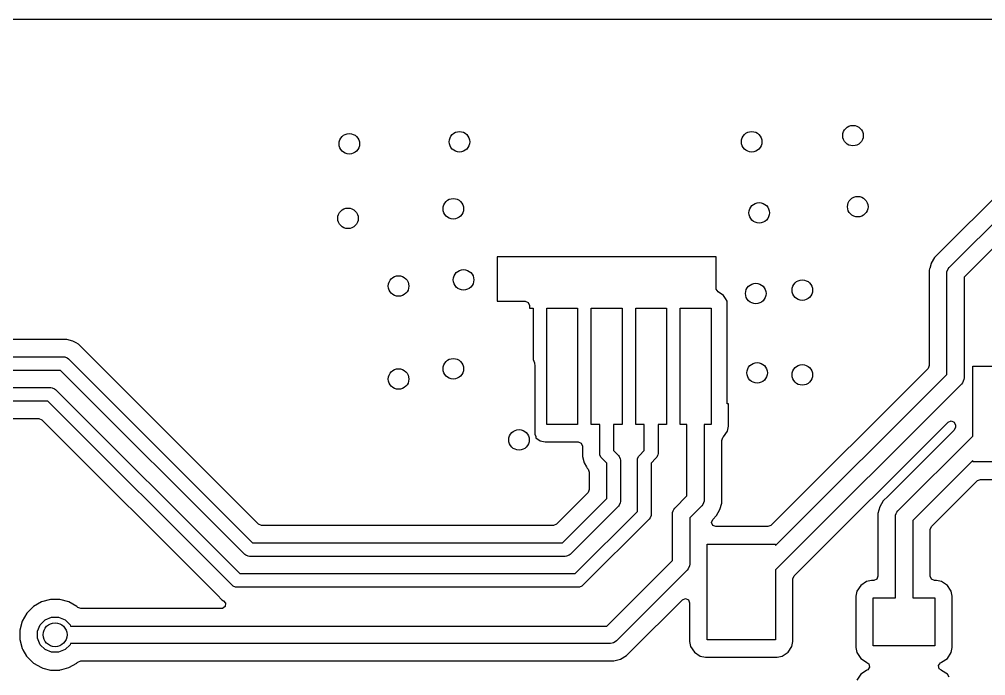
# Model space of a CAD drawing. Extents: x 97 to 200, y -158 to -52.
# Drawn here: x 141.67 to 155.79, y -61.73 to -52.13 of the extents above; entities that cross this region are included whole.
import ezdxf

# ---------------------------------------------------------------- set-up
doc = ezdxf.new("R2010")
doc.units = 0
doc.layers.add('BLACK', color=7, linetype='CONTINUOUS')

msp = doc.modelspace()

# ---------------------------------------------------------------- linework, layer by layer
at = {"layer": 'BLACK', "linetype": 'CONTINUOUS'}
for p, q in [((129.62398, -52.1291), (198.756801, -52.1291)), ((157.45164, -53.204323), (155.041828, -55.614135)), ((155.257297, -55.758585), (157.596084, -53.419797)), ((157.738493, -53.6366), (155.4741, -55.900993)), ((151.8511, -55.6036), (148.6511, -55.6036)), ((148.6511, -55.6036), (148.6511, -56.2536)), ((151.8511, -56.064221), (151.8511, -55.6036)), ((155.041825, -55.614139), (154.993928, -55.6971)), ((155.041828, -55.614135), (155.041825, -55.614139)), ((154.970254, -55.780794), (154.9656, -55.798161)), ((154.971994, -55.7743), (154.970254, -55.780794)), ((154.991598, -55.701135), (154.971994, -55.7743)), ((154.993928, -55.6971), (154.991598, -55.701135)), ((155.223153, -55.822133), (155.241503, -55.77783)), ((155.241503, -55.77783), (155.257297, -55.758585)), ((154.9656, -55.798161), (154.9656, -57.190688)), ((155.2201, -55.848388), (155.22254, -55.823612)), ((155.2201, -57.321994), (155.2201, -55.848388)), ((155.22254, -55.823612), (155.223153, -55.822133)), ((155.4741, -55.900993), (155.4741, -57.3746)), ((151.852301, -56.076414), (151.8511, -56.064221)), ((151.878876, -56.116188), (151.852301, -56.076414)), ((151.959585, -56.170116), (151.878876, -56.116188)), ((151.988818, -56.213867), (151.959585, -56.170116)), ((148.6511, -56.2536), (149.060349, -56.2536)), ((149.060349, -56.2536), (149.104543, -56.271906)), ((149.104543, -56.271906), (149.122849, -56.3161)), ((149.121647, -56.328294), (149.1216, -56.328533)), ((149.1216, -56.328533), (149.1216, -56.328535)), ((149.1216, -56.328535), (149.1216, -56.3536)), ((149.122849, -56.3161), (149.121647, -56.328294)), ((152.0136, -56.250955), (151.988818, -56.213867)), ((152.0136, -57.7536), (152.0136, -56.250955)), ((149.1216, -56.3536), (149.1761, -56.3536)), ((149.1761, -56.3536), (149.1761, -57.106069)), ((149.3761, -58.0536), (149.3761, -56.3536)), ((149.3761, -56.3536), (149.8261, -56.3536)), ((149.8261, -56.3536), (149.8261, -58.0536)), ((150.0261, -58.0536), (150.0261, -56.3536)), ((150.0261, -56.3536), (150.4761, -56.3536)), ((150.4761, -56.3536), (150.4761, -58.0536)), ((150.6761, -58.0536), (150.6761, -56.3536)), ((150.6761, -56.3536), (151.1261, -56.3536)), ((151.1261, -56.3536), (151.1261, -58.0536)), ((151.3261, -58.0536), (151.3261, -56.3536)), ((151.3261, -56.3536), (151.7761, -56.3536)), ((151.7761, -56.3536), (151.7761, -58.0536)), ((142.359869, -56.8105), (129.390131, -56.8105)), ((142.359874, -56.8105), (142.359869, -56.8105)), ((142.450027, -56.834658), (142.359874, -56.8105)), ((142.45003, -56.834659), (142.450027, -56.834658)), ((142.496444, -56.861456), (142.45003, -56.834659)), ((142.530866, -56.881329), (142.496444, -56.861456)), ((145.161731, -59.512194), (142.530866, -56.881329)), ((129.436802, -57.065), (142.313198, -57.065)), ((142.313198, -57.065), (142.332707, -57.066921)), ((142.332707, -57.066921), (142.368755, -57.081853)), ((142.368755, -57.081853), (142.383909, -57.094289)), ((142.383909, -57.094289), (145.07462, -59.785)), ((149.1761, -57.106069), (149.196296, -57.154827)), ((149.196296, -57.154827), (149.2011, -57.2036)), ((154.9656, -57.190688), (154.947294, -57.234882)), ((142.271776, -57.265), (129.478224, -57.265)), ((144.962487, -59.955711), (142.271776, -57.265)), ((149.2011, -57.2036), (149.2011, -58.197194)), ((154.947294, -57.234882), (152.651382, -59.530794)), ((152.7181, -59.823994), (155.2201, -57.321994)), ((155.6011, -58.223994), (155.6011, -57.2036)), ((155.6011, -57.2036), (156.6011, -57.2036)), ((155.436902, -57.464403), (152.7181, -60.183205)), ((155.452696, -57.445158), (155.436902, -57.464403)), ((155.452697, -57.445157), (155.452696, -57.445158)), ((155.47166, -57.399376), (155.452697, -57.445157)), ((155.4741, -57.3746), (155.47166, -57.399376)), ((129.623198, -57.515), (142.126802, -57.515)), ((142.126802, -57.515), (142.146311, -57.516921)), ((142.146311, -57.516921), (142.182359, -57.531853)), ((142.182359, -57.531853), (142.197513, -57.544289)), ((142.197513, -57.544289), (144.888224, -60.235)), ((142.08538, -57.715), (129.664619, -57.715)), ((144.776091, -60.405711), (142.08538, -57.715)), ((152.0306, -57.7536), (152.0136, -57.7536)), ((152.0306, -58.078667), (152.0306, -57.7536)), ((129.795925, -57.9695), (141.954075, -57.9695)), ((141.954075, -57.9695), (141.998269, -57.987806)), ((141.998269, -57.987806), (144.563131, -60.552668)), ((152.990904, -60.270317), (155.239906, -58.021316)), ((155.239906, -58.021316), (155.2841, -58.00301)), ((155.2841, -58.00301), (155.328294, -58.021316)), ((155.328294, -58.021316), (155.3466, -58.06551)), ((149.8261, -58.0536), (149.3761, -58.0536)), ((150.1511, -58.0536), (150.0261, -58.0536)), ((150.1511, -58.478601), (150.1511, -58.0536)), ((150.4761, -58.0536), (150.3511, -58.0536)), ((150.3511, -58.0536), (150.3511, -58.437179)), ((150.8011, -58.0536), (150.6761, -58.0536)), ((150.8011, -58.437179), (150.8011, -58.0536)), ((151.1261, -58.0536), (151.0011, -58.0536)), ((151.0011, -58.0536), (151.0011, -58.478601)), ((151.4241, -58.0536), (151.3261, -58.0536)), ((151.4241, -59.100994), (151.4241, -58.0536)), ((151.7761, -58.0536), (151.6781, -58.0536)), ((151.6781, -58.0536), (151.6781, -59.1536)), ((151.959584, -58.237084), (152.015834, -58.152901)), ((152.015834, -58.152901), (152.0306, -58.078667)), ((155.328294, -58.136882), (154.362853, -59.102324)), ((155.3466, -58.092688), (155.328294, -58.136882)), ((155.3466, -58.06551), (155.3466, -58.092688)), ((149.2011, -58.197194), (149.215197, -58.231228)), ((149.215197, -58.231228), (149.215197, -58.252172)), ((149.215197, -58.252172), (149.276797, -58.293333)), ((149.276797, -58.293333), (149.276799, -58.293334)), ((149.276799, -58.293334), (149.351033, -58.3081)), ((149.351033, -58.3081), (149.8341, -58.308099)), ((149.8341, -58.308099), (149.878294, -58.326405)), ((151.9326, -58.28852), (151.950906, -58.244326)), ((151.9326, -59.099533), (151.9326, -58.28852)), ((151.950906, -58.244326), (151.958908, -58.237758)), ((151.958908, -58.237758), (151.95958, -58.237086)), ((151.95958, -58.237086), (151.959584, -58.237084)), ((154.507297, -59.317797), (155.6011, -58.223994)), ((149.878294, -58.326405), (149.8966, -58.370599)), ((149.8966, -58.370599), (149.8966, -58.525277)), ((150.3511, -58.437179), (150.42181, -58.50789)), ((150.730389, -58.50789), (150.8011, -58.437179)), ((149.8966, -58.525277), (149.920758, -58.61543)), ((150.153021, -58.49811), (150.1511, -58.478601)), ((150.167953, -58.534158), (150.153021, -58.49811)), ((150.180389, -58.549312), (150.167953, -58.534158)), ((150.2511, -58.620022), (150.180389, -58.549312)), ((150.42181, -58.50789), (150.434247, -58.523043)), ((150.434247, -58.523043), (150.437877, -58.531808)), ((150.437877, -58.531808), (150.449179, -58.559092)), ((150.449179, -58.559092), (150.4511, -58.578601)), ((150.4511, -58.578601), (150.4511, -59.180702)), ((150.7011, -58.578601), (150.703021, -58.559092)), ((150.7011, -59.325676), (150.7011, -58.578601)), ((150.703021, -58.559092), (150.717953, -58.523044)), ((150.717953, -58.523044), (150.717954, -58.523043)), ((150.717954, -58.523043), (150.730389, -58.50789)), ((150.97181, -58.549312), (150.9011, -58.620022)), ((150.984247, -58.534159), (150.97181, -58.549312)), ((150.994586, -58.509197), (150.984247, -58.534159)), ((150.999179, -58.49811), (150.994586, -58.509197)), ((151.0011, -58.478601), (150.999179, -58.49811)), ((155.6011, -58.583205), (154.7241, -59.460205)), ((155.6011, -58.6036), (155.6011, -58.583205)), ((156.6011, -58.6036), (155.6011, -58.6036)), ((149.920758, -58.61543), (149.920758, -58.615432)), ((149.920758, -58.615432), (149.953966, -58.67295)), ((149.953966, -58.67295), (149.967429, -58.696269)), ((149.967429, -58.696269), (149.978294, -58.707133)), ((149.978294, -58.707133), (149.9966, -58.751325)), ((150.2511, -59.13928), (150.2511, -58.620022)), ((150.9011, -58.620022), (150.9011, -59.367098)), ((149.9966, -58.751325), (149.9966, -59.007975)), ((154.996905, -59.547317), (155.667817, -58.876404)), ((155.667817, -58.876404), (155.712011, -58.858099)), ((155.712011, -58.858099), (156.6071, -58.858099)), ((149.9966, -59.007975), (149.978294, -59.052169)), ((149.978294, -59.052169), (149.518269, -59.512194)), ((149.60538, -59.785), (150.2511, -59.13928)), ((151.247797, -59.277297), (151.4241, -59.100994)), ((151.6781, -59.1536), (151.67566, -59.178376)), ((151.932601, -59.099551), (151.9326, -59.099533)), ((151.932601, -59.103375), (151.932601, -59.099551)), ((151.932601, -59.203825), (151.932601, -59.103375)), ((154.362853, -59.102324), (154.291825, -59.173351)), ((150.421811, -59.251413), (149.717513, -59.955711)), ((150.434247, -59.236259), (150.421811, -59.251413)), ((150.449179, -59.200211), (150.434247, -59.236259)), ((150.4511, -59.180702), (150.449179, -59.200211)), ((151.223199, -59.317797), (151.232003, -59.296543)), ((151.232003, -59.296543), (151.232004, -59.296542)), ((151.232004, -59.296542), (151.247797, -59.277297)), ((151.640903, -59.243402), (151.4646, -59.419705)), ((151.656697, -59.224158), (151.640903, -59.243402)), ((151.67566, -59.178377), (151.656697, -59.224158)), ((151.67566, -59.178376), (151.67566, -59.178377)), ((151.856376, -59.387847), (151.906602, -59.300853)), ((151.906602, -59.300853), (151.932601, -59.203825)), ((154.241598, -59.260348), (154.2156, -59.35737)), ((154.291825, -59.173351), (154.241598, -59.260346)), ((154.241598, -59.260346), (154.241598, -59.260348)), ((149.791776, -60.235), (150.7011, -59.325676)), ((150.871811, -59.437809), (149.903909, -60.405711)), ((150.884247, -59.422655), (150.871811, -59.437809)), ((150.885744, -59.41904), (150.884247, -59.422655)), ((150.899179, -59.386607), (150.885744, -59.41904)), ((150.9011, -59.367098), (150.899179, -59.386607)), ((151.2106, -59.3671), (151.21304, -59.342324)), ((151.2106, -60.044938), (151.2106, -59.3671)), ((151.21304, -59.342324), (151.21367, -59.340804)), ((151.21367, -59.340804), (151.223199, -59.317797)), ((151.4646, -59.419705), (151.4646, -60.097544)), ((151.783512, -59.4866), (151.801818, -59.442406)), ((151.801818, -59.442406), (151.856371, -59.387852)), ((151.856371, -59.387852), (151.856376, -59.387847)), ((154.2156, -59.35737), (154.2156, -60.2756)), ((154.4701, -59.4076), (154.47254, -59.382824)), ((154.4701, -60.5926), (154.4701, -59.4076)), ((154.47254, -59.382824), (154.473381, -59.380794)), ((154.473381, -59.380794), (154.482802, -59.35805)), ((154.482802, -59.35805), (154.491503, -59.337043)), ((154.491503, -59.337043), (154.491504, -59.337042)), ((154.491504, -59.337042), (154.507297, -59.317797)), ((145.205925, -59.5305), (145.161731, -59.512194)), ((149.474075, -59.5305), (145.205925, -59.5305)), ((149.518269, -59.512194), (149.474075, -59.5305)), ((151.801818, -59.530794), (151.783512, -59.4866)), ((151.846012, -59.5491), (151.801818, -59.530794)), ((152.607188, -59.5491), (151.846012, -59.5491)), ((152.651382, -59.530794), (152.607188, -59.5491)), ((154.7241, -59.460205), (154.7241, -60.5926)), ((154.9786, -59.59151), (154.996905, -59.547317)), ((154.9786, -60.2756), (154.9786, -59.59151)), ((145.07462, -59.785), (149.60538, -59.785)), ((151.7181, -61.2036), (151.7181, -59.8036)), ((151.7181, -59.8036), (152.7181, -59.8036)), ((152.7181, -59.8036), (152.7181, -59.823994)), ((144.977641, -59.968147), (144.962487, -59.955711)), ((145.013689, -59.983079), (144.977641, -59.968147)), ((145.033198, -59.985), (145.013689, -59.983079)), ((149.646802, -59.985), (145.033198, -59.985)), ((149.666311, -59.983079), (149.646802, -59.985)), ((149.702359, -59.968147), (149.666311, -59.983079)), ((149.717513, -59.955711), (149.702359, -59.968147)), ((150.252538, -61.003), (151.2106, -60.044938)), ((151.46216, -60.12232), (151.443197, -60.168101)), ((151.4646, -60.097544), (151.46216, -60.12232)), ((144.888224, -60.235), (149.791776, -60.235)), ((151.427402, -60.187347), (150.394947, -61.219803)), ((151.443196, -60.168102), (151.427402, -60.187347)), ((151.443197, -60.168101), (151.443196, -60.168102)), ((152.7181, -60.183205), (152.7181, -61.2036)), ((152.972599, -60.314509), (152.990904, -60.270317)), ((154.2156, -60.2756), (154.197294, -60.319794)), ((154.996906, -60.319794), (154.9786, -60.2756)), ((144.791245, -60.418147), (144.776091, -60.405711)), ((144.827293, -60.433079), (144.791245, -60.418147)), ((144.846802, -60.435), (144.827293, -60.433079)), ((149.833198, -60.435), (144.846802, -60.435)), ((149.852707, -60.433079), (149.833198, -60.435)), ((149.888755, -60.418147), (149.852707, -60.433079)), ((149.903909, -60.405711), (149.888755, -60.418147)), ((152.9726, -61.228667), (152.972599, -60.314509)), ((153.963615, -60.409115), (153.907366, -60.493297)), ((154.047796, -60.352867), (153.963615, -60.409115)), ((154.0478, -60.352865), (154.047796, -60.352867)), ((154.12203, -60.338101), (154.0478, -60.352865)), ((154.122036, -60.3381), (154.12203, -60.338101)), ((154.153102, -60.3381), (154.122036, -60.3381)), ((154.197294, -60.319794), (154.153102, -60.3381)), ((155.0411, -60.3381), (154.996906, -60.319794)), ((155.072167, -60.3381), (155.0411, -60.3381)), ((155.1464, -60.352865), (155.072167, -60.3381)), ((155.146402, -60.352866), (155.1464, -60.352865)), ((155.230584, -60.409115), (155.146402, -60.352866)), ((155.275464, -60.476283), (155.230584, -60.409115)), ((144.563131, -60.552668), (144.629134, -60.618671)), ((153.907365, -60.493299), (153.8926, -60.567532)), ((153.8926, -60.567532), (153.8926, -61.317664)), ((153.907366, -60.493297), (153.907365, -60.493299)), ((155.286834, -60.493299), (155.275464, -60.476283)), ((155.301599, -60.567534), (155.286834, -60.493299)), ((155.3016, -61.317667), (155.301599, -60.567534)), ((141.872549, -60.716301), (141.776301, -60.812549)), ((141.872553, -60.716298), (141.872549, -60.716301)), ((141.990446, -60.648232), (141.872553, -60.716298)), ((141.990448, -60.648232), (141.990446, -60.648232)), ((142.121931, -60.613), (141.990448, -60.648232)), ((142.121936, -60.613), (142.121931, -60.613)), ((142.258064, -60.613), (142.121936, -60.613)), ((142.258068, -60.613), (142.258064, -60.613)), ((142.389552, -60.648232), (142.258068, -60.613)), ((142.389553, -60.648232), (142.389552, -60.648232)), ((142.389554, -60.648233), (142.389553, -60.648232)), ((142.507445, -60.716297), (142.389554, -60.648233)), ((142.507446, -60.716298), (142.507445, -60.716297)), ((142.50745, -60.716301), (142.507446, -60.716298)), ((142.521343, -60.730194), (142.50745, -60.716301)), ((144.629134, -60.618671), (144.652001, -60.631873)), ((144.674878, -60.71725), (144.636927, -60.74637)), ((144.652001, -60.631873), (144.681121, -60.669824)), ((144.681121, -60.669824), (144.674878, -60.71725)), ((150.61042, -61.364246), (151.356907, -60.617757)), ((151.356907, -60.617757), (151.4011, -60.599452)), ((151.4011, -60.599452), (151.445294, -60.617758)), ((151.445294, -60.617758), (151.4636, -60.661952)), ((151.4636, -60.661952), (151.4636, -61.228664)), ((154.1471, -61.2926), (154.1471, -60.5926)), ((154.1471, -60.5926), (154.4701, -60.5926)), ((154.7241, -60.5926), (155.0471, -60.5926)), ((155.0471, -60.5926), (155.0471, -61.2926)), ((141.776298, -60.812553), (141.708232, -60.930446)), ((141.776301, -60.812549), (141.776298, -60.812553)), ((142.565537, -60.7485), (142.521343, -60.730194)), ((144.620751, -60.7485), (142.565537, -60.7485)), ((144.636927, -60.74637), (144.620751, -60.7485)), ((141.708232, -60.930448), (141.673, -61.061931)), ((141.708232, -60.930446), (141.708232, -60.930448)), ((141.932544, -61.078789), (141.971739, -60.984163)), ((141.971739, -60.984163), (142.044163, -60.911739)), ((142.044163, -60.911739), (142.138789, -60.872544)), ((142.138789, -60.872544), (142.241211, -60.872544)), ((142.241211, -60.872544), (142.335837, -60.911739)), ((142.335837, -60.911739), (142.408261, -60.984163)), ((142.408261, -60.984163), (142.416063, -61.003)), ((142.416063, -61.003), (150.252538, -61.003)), ((141.673, -61.061931), (141.673, -61.198068)), ((141.932544, -61.181211), (141.932544, -61.078789)), ((141.673, -61.198068), (141.708232, -61.329551)), ((141.971739, -61.275837), (141.932544, -61.181211)), ((142.044163, -61.348261), (141.971739, -61.275837)), ((142.408261, -61.275837), (142.335837, -61.348261)), ((142.416063, -61.257), (142.408261, -61.275837)), ((150.305144, -61.257), (142.416063, -61.257)), ((150.32992, -61.25456), (150.305144, -61.257)), ((150.329921, -61.25456), (150.32992, -61.25456)), ((150.348884, -61.246704), (150.329921, -61.25456)), ((150.375701, -61.235597), (150.348884, -61.246704)), ((150.375702, -61.235596), (150.375701, -61.235597)), ((150.394947, -61.219803), (150.375702, -61.235596)), ((151.4636, -61.228664), (151.463601, -61.228668)), ((151.463601, -61.228668), (151.478365, -61.302899)), ((152.7181, -61.2036), (151.7181, -61.2036)), ((152.957834, -61.302901), (152.9726, -61.228667)), ((141.708232, -61.329551), (141.708232, -61.329553)), ((141.708232, -61.329553), (141.71951, -61.349087)), ((141.71951, -61.349087), (141.773922, -61.443332)), ((142.138789, -61.387456), (142.044163, -61.348261)), ((142.241211, -61.387456), (142.138789, -61.387456)), ((142.335837, -61.348261), (142.241211, -61.387456)), ((150.539391, -61.435276), (150.61042, -61.364247)), ((150.61042, -61.364247), (150.61042, -61.364246)), ((151.478365, -61.302899), (151.478367, -61.302903)), ((151.478367, -61.302903), (151.534615, -61.387084)), ((151.534615, -61.387084), (151.618797, -61.443333)), ((152.817401, -61.443334), (152.901584, -61.387084)), ((152.901584, -61.387084), (152.957834, -61.302901)), ((153.8926, -61.317664), (153.892601, -61.317668)), ((153.892601, -61.317668), (153.907365, -61.391899)), ((153.907365, -61.391899), (153.907367, -61.391903)), ((153.907367, -61.391903), (153.963615, -61.476084)), ((155.0471, -61.2926), (154.1471, -61.2926)), ((155.230584, -61.476084), (155.286834, -61.391901)), ((155.286834, -61.391901), (155.3016, -61.317667)), ((141.773922, -61.443332), (141.776298, -61.447446)), ((141.776298, -61.447446), (141.776301, -61.44745)), ((141.776301, -61.44745), (141.872549, -61.543698)), ((141.872549, -61.543698), (141.872553, -61.543701)), ((141.872553, -61.543701), (141.872555, -61.543703)), ((141.872555, -61.543703), (141.990446, -61.611767)), ((142.389554, -61.611767), (142.507445, -61.543703)), ((142.507445, -61.543703), (142.513418, -61.53773)), ((142.513418, -61.53773), (142.521343, -61.529806)), ((142.521343, -61.529806), (142.565537, -61.5115)), ((142.565537, -61.5115), (150.355368, -61.5115)), ((150.355368, -61.5115), (150.355369, -61.5115)), ((150.355369, -61.5115), (150.452398, -61.485501)), ((150.452398, -61.485501), (150.539391, -61.435276)), ((151.618797, -61.443333), (151.618799, -61.443334)), ((151.618799, -61.443334), (151.693033, -61.4581)), ((151.693033, -61.4581), (152.743166, -61.458099)), ((152.743166, -61.458099), (152.817401, -61.443334)), ((153.963615, -61.476084), (154.047797, -61.532333)), ((154.047797, -61.532333), (154.053485, -61.534689)), ((154.053485, -61.534689), (154.052225, -61.53773)), ((154.052225, -61.53773), (154.082377, -61.557872)), ((154.082377, -61.557872), (154.091713, -61.604787)), ((155.102497, -61.580356), (155.129105, -61.540604)), ((155.129105, -61.540604), (155.141112, -61.535644)), ((155.140716, -61.534688), (155.146395, -61.532335)), ((155.141112, -61.535644), (155.140716, -61.534688)), ((155.146395, -61.532335), (155.146401, -61.532334)), ((155.146401, -61.532334), (155.230584, -61.476084)), ((141.990446, -61.611767), (142.012786, -61.617753)), ((142.012786, -61.617753), (142.121931, -61.646999)), ((142.121931, -61.646999), (142.121933, -61.646999)), ((142.121933, -61.646999), (142.121936, -61.647)), ((142.121936, -61.647), (142.121938, -61.647)), ((142.121938, -61.647), (142.258062, -61.647)), ((142.258062, -61.647), (142.258064, -61.647)), ((142.258064, -61.647), (142.262752, -61.645744)), ((142.262752, -61.645744), (142.291275, -61.638101)), ((142.291275, -61.638101), (142.389554, -61.611767)), ((153.963615, -61.709115), (153.907366, -61.793297)), ((154.047796, -61.652867), (153.963615, -61.709115)), ((154.053484, -61.650512), (154.047796, -61.652867)), ((154.065141, -61.644564), (154.053088, -61.649557)), ((154.053088, -61.649557), (154.053484, -61.650512)), ((154.091713, -61.604787), (154.065141, -61.644564)), ((155.111791, -61.62728), (155.102497, -61.580356)), ((155.14197, -61.64748), (155.111791, -61.62728)), ((155.140715, -61.650511), (155.14197, -61.64748)), ((155.146402, -61.652866), (155.140715, -61.650511)), ((155.230584, -61.709115), (155.146402, -61.652866)), ((155.257378, -61.749215), (155.230584, -61.709115))]:
    msp.add_line(p, q, dxfattribs=at)
at = {"layer": 'BLACK'}
for centre, radius in [((146.49, -53.95), 0.15), ((148.1, -53.92), 0.15), ((152.37, -53.92), 0.15), ((153.85, -53.83), 0.15), ((148.01, -54.9), 0.15), ((153.92, -54.87), 0.15), ((146.47, -55.04), 0.15), ((152.48, -54.96), 0.15), ((147.21, -56.03), 0.15), ((148.16, -55.94), 0.15), ((152.43, -56.14), 0.15), ((153.11, -56.09), 0.15), ((148.01, -57.24), 0.15), ((152.45, -57.3), 0.15), ((153.11, -57.33), 0.15), ((147.21, -57.39), 0.15), ((148.97, -58.28), 0.15), ((142.19, -61.13), 0.175)]:
    msp.add_circle(centre, radius, dxfattribs=at)

doc.saveas('drawing.dxf')
